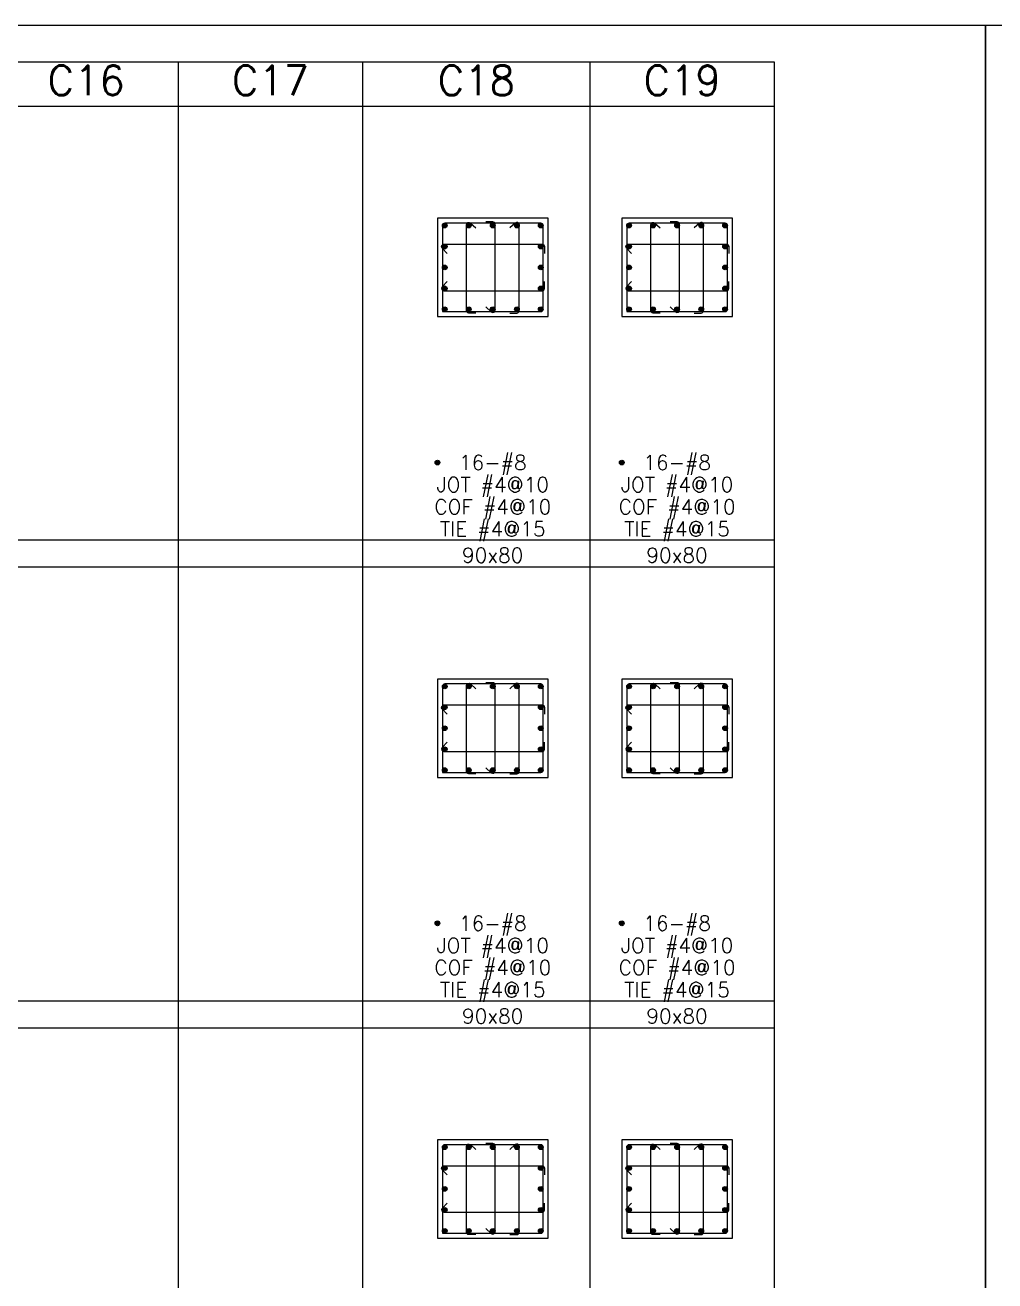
# Model space of a CAD drawing. Header units: millimetres. Extents: x 0 to 31920, y -6088 to 2522.
# Drawn here: x 15178 to 15968, y 1022 to 2044 of the extents above; entities that cross this region are included whole.
import ezdxf
from ezdxf.enums import TextEntityAlignment as Align

# ---------------------------------------------------------------- set-up
doc = ezdxf.new("R2010")
doc.units = ezdxf.units.MM
doc.header["$MEASUREMENT"] = 0
for name, color, linetype in [('DwFm', 7, 'Continuous'), ('S-RC', 130, 'Continuous'), ('S-REINF', 6, 'Continuous'), ('S-REINFD', 201, 'Continuous'), ('S-STUD', 1, 'Continuous'), ('S-TEXT', 2, 'Continuous')]:
    doc.layers.add(name, color=color, linetype=linetype)
doc.styles.add('CS4', font='romans.shx', dxfattribs={"width": 0.8, "bigfont": 'lsp.shx'})

# ---------------------------------------------------------------- blocks, each defined once
blk = doc.blocks.new('繪圖範圍')
blk.add_lwpolyline([(0, 51.1), (79.8, 51.1), (79.8, 0), (0, 0)], close=True)

msp = doc.modelspace()

# ---------------------------------------------------------------- hatches: boundary and pattern name
at = {"layer": 'S-REINFD'}
h = msp.add_hatch(color=256, dxfattribs=at)
edge = h.paths.add_edge_path()
edge.add_arc((15519.8, 1880.8), 1.91, 0, 360)
h = msp.add_hatch(color=256, dxfattribs=at)
edge = h.paths.add_edge_path()
edge.add_arc((15539.4, 1880.8), 1.91, 0, 360)
h = msp.add_hatch(color=256, dxfattribs=at)
edge = h.paths.add_edge_path()
edge.add_arc((15558.9, 1880.8), 1.91, 0, 360)
h = msp.add_hatch(color=256, dxfattribs=at)
edge = h.paths.add_edge_path()
edge.add_arc((15578.5, 1880.8), 1.91, 0, 360)
h = msp.add_hatch(color=256, dxfattribs=at)
edge = h.paths.add_edge_path()
edge.add_arc((15598, 1880.8), 1.91, 0, 360)
h = msp.add_hatch(color=256, dxfattribs=at)
edge = h.paths.add_edge_path()
edge.add_arc((15669.8, 1880.8), 1.91, 0, 360)
h = msp.add_hatch(color=256, dxfattribs=at)
edge = h.paths.add_edge_path()
edge.add_arc((15689.4, 1880.8), 1.91, 0, 360)
h = msp.add_hatch(color=256, dxfattribs=at)
edge = h.paths.add_edge_path()
edge.add_arc((15708.9, 1880.8), 1.91, 0, 360)
h = msp.add_hatch(color=256, dxfattribs=at)
edge = h.paths.add_edge_path()
edge.add_arc((15728.5, 1880.8), 1.91, 0, 360)
h = msp.add_hatch(color=256, dxfattribs=at)
edge = h.paths.add_edge_path()
edge.add_arc((15748, 1880.8), 1.91, 0, 360)
h = msp.add_hatch(color=256, dxfattribs=at)
edge = h.paths.add_edge_path()
edge.add_arc((15519.8, 1863.8), 1.91, 0, 360)
h = msp.add_hatch(color=256, dxfattribs=at)
edge = h.paths.add_edge_path()
edge.add_arc((15598, 1863.8), 1.91, 0, 360)
h = msp.add_hatch(color=256, dxfattribs=at)
edge = h.paths.add_edge_path()
edge.add_arc((15669.8, 1863.8), 1.91, 0, 360)
h = msp.add_hatch(color=256, dxfattribs=at)
edge = h.paths.add_edge_path()
edge.add_arc((15748, 1863.8), 1.91, 0, 360)
h = msp.add_hatch(color=256, dxfattribs=at)
edge = h.paths.add_edge_path()
edge.add_arc((15519.8, 1846.8), 1.91, 0, 360)
h = msp.add_hatch(color=256, dxfattribs=at)
edge = h.paths.add_edge_path()
edge.add_arc((15598, 1846.8), 1.91, 0, 360)
h = msp.add_hatch(color=256, dxfattribs=at)
edge = h.paths.add_edge_path()
edge.add_arc((15669.8, 1846.8), 1.91, 0, 360)
h = msp.add_hatch(color=256, dxfattribs=at)
edge = h.paths.add_edge_path()
edge.add_arc((15748, 1846.8), 1.91, 0, 360)
h = msp.add_hatch(color=256, dxfattribs=at)
edge = h.paths.add_edge_path()
edge.add_arc((15519.8, 1829.7), 1.91, 0, 360)
h = msp.add_hatch(color=256, dxfattribs=at)
edge = h.paths.add_edge_path()
edge.add_arc((15598, 1829.7), 1.91, 0, 360)
h = msp.add_hatch(color=256, dxfattribs=at)
edge = h.paths.add_edge_path()
edge.add_arc((15669.8, 1829.7), 1.91, 0, 360)
h = msp.add_hatch(color=256, dxfattribs=at)
edge = h.paths.add_edge_path()
edge.add_arc((15748, 1829.7), 1.91, 0, 360)
h = msp.add_hatch(color=256, dxfattribs=at)
edge = h.paths.add_edge_path()
edge.add_arc((15519.8, 1812.7), 1.91, 0, 360)
h = msp.add_hatch(color=256, dxfattribs=at)
edge = h.paths.add_edge_path()
edge.add_arc((15539.4, 1812.7), 1.91, 0, 360)
h = msp.add_hatch(color=256, dxfattribs=at)
edge = h.paths.add_edge_path()
edge.add_arc((15558.9, 1812.7), 1.91, 0, 360)
h = msp.add_hatch(color=256, dxfattribs=at)
edge = h.paths.add_edge_path()
edge.add_arc((15578.5, 1812.7), 1.91, 0, 360)
h = msp.add_hatch(color=256, dxfattribs=at)
edge = h.paths.add_edge_path()
edge.add_arc((15598, 1812.7), 1.91, 0, 360)
h = msp.add_hatch(color=256, dxfattribs=at)
edge = h.paths.add_edge_path()
edge.add_arc((15669.8, 1812.7), 1.91, 0, 360)
h = msp.add_hatch(color=256, dxfattribs=at)
edge = h.paths.add_edge_path()
edge.add_arc((15689.4, 1812.7), 1.91, 0, 360)
h = msp.add_hatch(color=256, dxfattribs=at)
edge = h.paths.add_edge_path()
edge.add_arc((15708.9, 1812.7), 1.91, 0, 360)
h = msp.add_hatch(color=256, dxfattribs=at)
edge = h.paths.add_edge_path()
edge.add_arc((15728.5, 1812.7), 1.91, 0, 360)
h = msp.add_hatch(color=256, dxfattribs=at)
edge = h.paths.add_edge_path()
edge.add_arc((15748, 1812.7), 1.91, 0, 360)
h = msp.add_hatch(color=256, dxfattribs=at)
edge = h.paths.add_edge_path()
edge.add_arc((15513.9, 1688), 1.91, 0, 360)
h = msp.add_hatch(color=256, dxfattribs=at)
edge = h.paths.add_edge_path()
edge.add_arc((15663.9, 1688), 1.91, 0, 360)
h = msp.add_hatch(color=256, dxfattribs=at)
edge = h.paths.add_edge_path()
edge.add_arc((15519.8, 1505.8), 1.91, 0, 360)
h = msp.add_hatch(color=256, dxfattribs=at)
edge = h.paths.add_edge_path()
edge.add_arc((15539.4, 1505.8), 1.91, 0, 360)
h = msp.add_hatch(color=256, dxfattribs=at)
edge = h.paths.add_edge_path()
edge.add_arc((15558.9, 1505.8), 1.91, 0, 360)
h = msp.add_hatch(color=256, dxfattribs=at)
edge = h.paths.add_edge_path()
edge.add_arc((15578.5, 1505.8), 1.91, 0, 360)
h = msp.add_hatch(color=256, dxfattribs=at)
edge = h.paths.add_edge_path()
edge.add_arc((15598, 1505.8), 1.91, 0, 360)
h = msp.add_hatch(color=256, dxfattribs=at)
edge = h.paths.add_edge_path()
edge.add_arc((15669.8, 1505.8), 1.91, 0, 360)
h = msp.add_hatch(color=256, dxfattribs=at)
edge = h.paths.add_edge_path()
edge.add_arc((15689.4, 1505.8), 1.91, 0, 360)
h = msp.add_hatch(color=256, dxfattribs=at)
edge = h.paths.add_edge_path()
edge.add_arc((15708.9, 1505.8), 1.91, 0, 360)
h = msp.add_hatch(color=256, dxfattribs=at)
edge = h.paths.add_edge_path()
edge.add_arc((15728.5, 1505.8), 1.91, 0, 360)
h = msp.add_hatch(color=256, dxfattribs=at)
edge = h.paths.add_edge_path()
edge.add_arc((15748, 1505.8), 1.91, 0, 360)
h = msp.add_hatch(color=256, dxfattribs=at)
edge = h.paths.add_edge_path()
edge.add_arc((15519.8, 1488.8), 1.91, 0, 360)
h = msp.add_hatch(color=256, dxfattribs=at)
edge = h.paths.add_edge_path()
edge.add_arc((15598, 1488.8), 1.91, 0, 360)
h = msp.add_hatch(color=256, dxfattribs=at)
edge = h.paths.add_edge_path()
edge.add_arc((15669.8, 1488.8), 1.91, 0, 360)
h = msp.add_hatch(color=256, dxfattribs=at)
edge = h.paths.add_edge_path()
edge.add_arc((15748, 1488.8), 1.91, 0, 360)
h = msp.add_hatch(color=256, dxfattribs=at)
edge = h.paths.add_edge_path()
edge.add_arc((15519.8, 1471.8), 1.91, 0, 360)
h = msp.add_hatch(color=256, dxfattribs=at)
edge = h.paths.add_edge_path()
edge.add_arc((15598, 1471.8), 1.91, 0, 360)
h = msp.add_hatch(color=256, dxfattribs=at)
edge = h.paths.add_edge_path()
edge.add_arc((15669.8, 1471.8), 1.91, 0, 360)
h = msp.add_hatch(color=256, dxfattribs=at)
edge = h.paths.add_edge_path()
edge.add_arc((15748, 1471.8), 1.91, 0, 360)
h = msp.add_hatch(color=256, dxfattribs=at)
edge = h.paths.add_edge_path()
edge.add_arc((15519.8, 1454.7), 1.91, 0, 360)
h = msp.add_hatch(color=256, dxfattribs=at)
edge = h.paths.add_edge_path()
edge.add_arc((15598, 1454.7), 1.91, 0, 360)
h = msp.add_hatch(color=256, dxfattribs=at)
edge = h.paths.add_edge_path()
edge.add_arc((15669.8, 1454.7), 1.91, 0, 360)
h = msp.add_hatch(color=256, dxfattribs=at)
edge = h.paths.add_edge_path()
edge.add_arc((15748, 1454.7), 1.91, 0, 360)
h = msp.add_hatch(color=256, dxfattribs=at)
edge = h.paths.add_edge_path()
edge.add_arc((15519.8, 1437.7), 1.91, 0, 360)
h = msp.add_hatch(color=256, dxfattribs=at)
edge = h.paths.add_edge_path()
edge.add_arc((15539.4, 1437.7), 1.91, 0, 360)
h = msp.add_hatch(color=256, dxfattribs=at)
edge = h.paths.add_edge_path()
edge.add_arc((15558.9, 1437.7), 1.91, 0, 360)
h = msp.add_hatch(color=256, dxfattribs=at)
edge = h.paths.add_edge_path()
edge.add_arc((15578.5, 1437.7), 1.91, 0, 360)
h = msp.add_hatch(color=256, dxfattribs=at)
edge = h.paths.add_edge_path()
edge.add_arc((15598, 1437.7), 1.91, 0, 360)
h = msp.add_hatch(color=256, dxfattribs=at)
edge = h.paths.add_edge_path()
edge.add_arc((15669.8, 1437.7), 1.91, 0, 360)
h = msp.add_hatch(color=256, dxfattribs=at)
edge = h.paths.add_edge_path()
edge.add_arc((15689.4, 1437.7), 1.91, 0, 360)
h = msp.add_hatch(color=256, dxfattribs=at)
edge = h.paths.add_edge_path()
edge.add_arc((15708.9, 1437.7), 1.91, 0, 360)
h = msp.add_hatch(color=256, dxfattribs=at)
edge = h.paths.add_edge_path()
edge.add_arc((15728.5, 1437.7), 1.91, 0, 360)
h = msp.add_hatch(color=256, dxfattribs=at)
edge = h.paths.add_edge_path()
edge.add_arc((15748, 1437.7), 1.91, 0, 360)
h = msp.add_hatch(color=256, dxfattribs=at)
edge = h.paths.add_edge_path()
edge.add_arc((15513.9, 1313), 1.91, 0, 360)
h = msp.add_hatch(color=256, dxfattribs=at)
edge = h.paths.add_edge_path()
edge.add_arc((15663.9, 1313), 1.91, 0, 360)
h = msp.add_hatch(color=256, dxfattribs=at)
edge = h.paths.add_edge_path()
edge.add_arc((15519.8, 1130.8), 1.91, 0, 360)
h = msp.add_hatch(color=256, dxfattribs=at)
edge = h.paths.add_edge_path()
edge.add_arc((15539.4, 1130.8), 1.91, 0, 360)
h = msp.add_hatch(color=256, dxfattribs=at)
edge = h.paths.add_edge_path()
edge.add_arc((15558.9, 1130.8), 1.91, 0, 360)
h = msp.add_hatch(color=256, dxfattribs=at)
edge = h.paths.add_edge_path()
edge.add_arc((15578.5, 1130.8), 1.91, 0, 360)
h = msp.add_hatch(color=256, dxfattribs=at)
edge = h.paths.add_edge_path()
edge.add_arc((15598, 1130.8), 1.91, 0, 360)
h = msp.add_hatch(color=256, dxfattribs=at)
edge = h.paths.add_edge_path()
edge.add_arc((15669.8, 1130.8), 1.91, 0, 360)
h = msp.add_hatch(color=256, dxfattribs=at)
edge = h.paths.add_edge_path()
edge.add_arc((15689.4, 1130.8), 1.91, 0, 360)
h = msp.add_hatch(color=256, dxfattribs=at)
edge = h.paths.add_edge_path()
edge.add_arc((15708.9, 1130.8), 1.91, 0, 360)
h = msp.add_hatch(color=256, dxfattribs=at)
edge = h.paths.add_edge_path()
edge.add_arc((15728.5, 1130.8), 1.91, 0, 360)
h = msp.add_hatch(color=256, dxfattribs=at)
edge = h.paths.add_edge_path()
edge.add_arc((15748, 1130.8), 1.91, 0, 360)
h = msp.add_hatch(color=256, dxfattribs=at)
edge = h.paths.add_edge_path()
edge.add_arc((15519.8, 1113.8), 1.91, 0, 360)
h = msp.add_hatch(color=256, dxfattribs=at)
edge = h.paths.add_edge_path()
edge.add_arc((15598, 1113.8), 1.91, 0, 360)
h = msp.add_hatch(color=256, dxfattribs=at)
edge = h.paths.add_edge_path()
edge.add_arc((15669.8, 1113.8), 1.91, 0, 360)
h = msp.add_hatch(color=256, dxfattribs=at)
edge = h.paths.add_edge_path()
edge.add_arc((15748, 1113.8), 1.91, 0, 360)
h = msp.add_hatch(color=256, dxfattribs=at)
edge = h.paths.add_edge_path()
edge.add_arc((15519.8, 1096.8), 1.91, 0, 360)
h = msp.add_hatch(color=256, dxfattribs=at)
edge = h.paths.add_edge_path()
edge.add_arc((15598, 1096.8), 1.91, 0, 360)
h = msp.add_hatch(color=256, dxfattribs=at)
edge = h.paths.add_edge_path()
edge.add_arc((15669.8, 1096.8), 1.91, 0, 360)
h = msp.add_hatch(color=256, dxfattribs=at)
edge = h.paths.add_edge_path()
edge.add_arc((15748, 1096.8), 1.91, 0, 360)
h = msp.add_hatch(color=256, dxfattribs=at)
edge = h.paths.add_edge_path()
edge.add_arc((15519.8, 1079.7), 1.91, 0, 360)
h = msp.add_hatch(color=256, dxfattribs=at)
edge = h.paths.add_edge_path()
edge.add_arc((15598, 1079.7), 1.91, 0, 360)
h = msp.add_hatch(color=256, dxfattribs=at)
edge = h.paths.add_edge_path()
edge.add_arc((15669.8, 1079.7), 1.91, 0, 360)
h = msp.add_hatch(color=256, dxfattribs=at)
edge = h.paths.add_edge_path()
edge.add_arc((15748, 1079.7), 1.91, 0, 360)
h = msp.add_hatch(color=256, dxfattribs=at)
edge = h.paths.add_edge_path()
edge.add_arc((15519.8, 1062.7), 1.91, 0, 360)
h = msp.add_hatch(color=256, dxfattribs=at)
edge = h.paths.add_edge_path()
edge.add_arc((15539.4, 1062.7), 1.91, 0, 360)
h = msp.add_hatch(color=256, dxfattribs=at)
edge = h.paths.add_edge_path()
edge.add_arc((15558.9, 1062.7), 1.91, 0, 360)
h = msp.add_hatch(color=256, dxfattribs=at)
edge = h.paths.add_edge_path()
edge.add_arc((15578.5, 1062.7), 1.91, 0, 360)
h = msp.add_hatch(color=256, dxfattribs=at)
edge = h.paths.add_edge_path()
edge.add_arc((15598, 1062.7), 1.91, 0, 360)
h = msp.add_hatch(color=256, dxfattribs=at)
edge = h.paths.add_edge_path()
edge.add_arc((15669.8, 1062.7), 1.91, 0, 360)
h = msp.add_hatch(color=256, dxfattribs=at)
edge = h.paths.add_edge_path()
edge.add_arc((15689.4, 1062.7), 1.91, 0, 360)
h = msp.add_hatch(color=256, dxfattribs=at)
edge = h.paths.add_edge_path()
edge.add_arc((15708.9, 1062.7), 1.91, 0, 360)
h = msp.add_hatch(color=256, dxfattribs=at)
edge = h.paths.add_edge_path()
edge.add_arc((15728.5, 1062.7), 1.91, 0, 360)
h = msp.add_hatch(color=256, dxfattribs=at)
edge = h.paths.add_edge_path()
edge.add_arc((15748, 1062.7), 1.91, 0, 360)

# ---------------------------------------------------------------- linework, layer by layer
at = {"layer": 'S-RC'}
for points in [[(15513.9, 1806.8), (15603.9, 1806.8), (15603.9, 1886.8), (15513.9, 1886.8), (15513.9, 1806.8)], [(15663.9, 1806.8), (15753.9, 1806.8), (15753.9, 1886.8), (15663.9, 1886.8), (15663.9, 1806.8)], [(15513.9, 1431.8), (15603.9, 1431.8), (15603.9, 1511.8), (15513.9, 1511.8), (15513.9, 1431.8)], [(15663.9, 1431.8), (15753.9, 1431.8), (15753.9, 1511.8), (15663.9, 1511.8), (15663.9, 1431.8)], [(15513.9, 1056.8), (15603.9, 1056.8), (15603.9, 1136.8), (15513.9, 1136.8), (15513.9, 1056.8)], [(15663.9, 1056.8), (15753.9, 1056.8), (15753.9, 1136.8), (15663.9, 1136.8), (15663.9, 1056.8)]]:
    msp.add_lwpolyline(points, dxfattribs=at)
at = {"layer": 'S-REINF', "color": 2}
for points in [[(15517.9, 1810.8), (15598, 1810.8, 0.414214), (15599.9, 1812.7), (15599.9, 1880.8, 0.414214), (15598, 1882.8), (15519.8, 1882.8, 0.414214), (15517.9, 1880.8), (15517.9, 1810.8)], [(15545, 1809.7), (15539.4, 1809.7, -0.414214), (15537.5, 1811.6), (15537.5, 1881.5, -0.653352), (15540.7, 1882.9), (15545, 1878.9)], [(15553.3, 1814.6), (15557.7, 1810.6, 0.653352), (15560.8, 1812), (15560.8, 1881.9, 0.414214), (15558.9, 1883.8), (15553.3, 1883.8)], [(15572.9, 1809.7), (15578.5, 1809.7, 0.414214), (15580.4, 1811.6), (15580.4, 1881.5, 0.653352), (15577.2, 1882.9), (15572.9, 1878.9)], [(15667.9, 1810.8), (15748, 1810.8, 0.414214), (15749.9, 1812.7), (15749.9, 1880.8, 0.414214), (15748, 1882.8), (15669.8, 1882.8, 0.414214), (15667.9, 1880.8), (15667.9, 1810.8)], [(15695, 1809.7), (15689.4, 1809.7, -0.414214), (15687.5, 1811.6), (15687.5, 1881.5, -0.653352), (15690.7, 1882.9), (15695, 1878.9)], [(15703.3, 1814.6), (15707.7, 1810.6, 0.653352), (15710.8, 1812), (15710.8, 1881.9, 0.414214), (15708.9, 1883.8), (15703.3, 1883.8)], [(15722.9, 1809.7), (15728.5, 1809.7, 0.414214), (15730.4, 1811.6), (15730.4, 1881.5, 0.653352), (15727.2, 1882.9), (15722.9, 1878.9)], [(15521.8, 1858.2), (15517.8, 1862.5, -0.653352), (15519.2, 1865.7), (15599.1, 1865.7, -0.414214), (15601, 1863.8), (15601, 1858.2)], [(15671.8, 1858.2), (15667.8, 1862.5, -0.653352), (15669.2, 1865.7), (15749.1, 1865.7, -0.414214), (15751, 1863.8), (15751, 1858.2)], [(15521.8, 1835.3), (15517.8, 1831, 0.653352), (15519.2, 1827.8), (15599.1, 1827.8, 0.414214), (15601, 1829.7), (15601, 1835.3)], [(15671.8, 1835.3), (15667.8, 1831, 0.653352), (15669.2, 1827.8), (15749.1, 1827.8, 0.414214), (15751, 1829.7), (15751, 1835.3)], [(15517.9, 1435.8), (15598, 1435.8, 0.414214), (15599.9, 1437.7), (15599.9, 1505.8, 0.414214), (15598, 1507.8), (15519.8, 1507.8, 0.414214), (15517.9, 1505.8), (15517.9, 1435.8)], [(15545, 1434.7), (15539.4, 1434.7, -0.414214), (15537.5, 1436.6), (15537.5, 1506.5, -0.653352), (15540.7, 1507.9), (15545, 1503.9)], [(15553.3, 1439.6), (15557.7, 1435.6, 0.653352), (15560.8, 1437), (15560.8, 1506.9, 0.414214), (15558.9, 1508.8), (15553.3, 1508.8)], [(15572.9, 1434.7), (15578.5, 1434.7, 0.414214), (15580.4, 1436.6), (15580.4, 1506.5, 0.653352), (15577.2, 1507.9), (15572.9, 1503.9)], [(15667.9, 1435.8), (15748, 1435.8, 0.414214), (15749.9, 1437.7), (15749.9, 1505.8, 0.414214), (15748, 1507.8), (15669.8, 1507.8, 0.414214), (15667.9, 1505.8), (15667.9, 1435.8)], [(15695, 1434.7), (15689.4, 1434.7, -0.414214), (15687.5, 1436.6), (15687.5, 1506.5, -0.653352), (15690.7, 1507.9), (15695, 1503.9)], [(15703.3, 1439.6), (15707.7, 1435.6, 0.653352), (15710.8, 1437), (15710.8, 1506.9, 0.414214), (15708.9, 1508.8), (15703.3, 1508.8)], [(15722.9, 1434.7), (15728.5, 1434.7, 0.414214), (15730.4, 1436.6), (15730.4, 1506.5, 0.653352), (15727.2, 1507.9), (15722.9, 1503.9)], [(15521.8, 1483.2), (15517.8, 1487.5, -0.653352), (15519.2, 1490.7), (15599.1, 1490.7, -0.414214), (15601, 1488.8), (15601, 1483.2)], [(15671.8, 1483.2), (15667.8, 1487.5, -0.653352), (15669.2, 1490.7), (15749.1, 1490.7, -0.414214), (15751, 1488.8), (15751, 1483.2)], [(15521.8, 1460.3), (15517.8, 1456, 0.653352), (15519.2, 1452.8), (15599.1, 1452.8, 0.414214), (15601, 1454.7), (15601, 1460.3)], [(15671.8, 1460.3), (15667.8, 1456, 0.653352), (15669.2, 1452.8), (15749.1, 1452.8, 0.414214), (15751, 1454.7), (15751, 1460.3)], [(15517.9, 1060.8), (15598, 1060.8, 0.414214), (15599.9, 1062.7), (15599.9, 1130.8, 0.414214), (15598, 1132.8), (15519.8, 1132.8, 0.414214), (15517.9, 1130.8), (15517.9, 1060.8)], [(15545, 1059.7), (15539.4, 1059.7, -0.414214), (15537.5, 1061.6), (15537.5, 1131.5, -0.653352), (15540.7, 1132.9), (15545, 1128.9)], [(15553.3, 1064.6), (15557.7, 1060.6, 0.653352), (15560.8, 1062), (15560.8, 1131.9, 0.414214), (15558.9, 1133.8), (15553.3, 1133.8)], [(15572.9, 1059.7), (15578.5, 1059.7, 0.414214), (15580.4, 1061.6), (15580.4, 1131.5, 0.653352), (15577.2, 1132.9), (15572.9, 1128.9)], [(15667.9, 1060.8), (15748, 1060.8, 0.414214), (15749.9, 1062.7), (15749.9, 1130.8, 0.414214), (15748, 1132.8), (15669.8, 1132.8, 0.414214), (15667.9, 1130.8), (15667.9, 1060.8)], [(15695, 1059.7), (15689.4, 1059.7, -0.414214), (15687.5, 1061.6), (15687.5, 1131.5, -0.653352), (15690.7, 1132.9), (15695, 1128.9)], [(15703.3, 1064.6), (15707.7, 1060.6, 0.653352), (15710.8, 1062), (15710.8, 1131.9, 0.414214), (15708.9, 1133.8), (15703.3, 1133.8)], [(15722.9, 1059.7), (15728.5, 1059.7, 0.414214), (15730.4, 1061.6), (15730.4, 1131.5, 0.653352), (15727.2, 1132.9), (15722.9, 1128.9)], [(15521.8, 1108.2), (15517.8, 1112.5, -0.653352), (15519.2, 1115.7), (15599.1, 1115.7, -0.414214), (15601, 1113.8), (15601, 1108.2)], [(15671.8, 1108.2), (15667.8, 1112.5, -0.653352), (15669.2, 1115.7), (15749.1, 1115.7, -0.414214), (15751, 1113.8), (15751, 1108.2)], [(15521.8, 1085.3), (15517.8, 1081, 0.653352), (15519.2, 1077.8), (15599.1, 1077.8, 0.414214), (15601, 1079.7), (15601, 1085.3)], [(15671.8, 1085.3), (15667.8, 1081, 0.653352), (15669.2, 1077.8), (15749.1, 1077.8, 0.414214), (15751, 1079.7), (15751, 1085.3)]]:
    msp.add_lwpolyline(points, format="xyb", dxfattribs=at)
at = {"layer": 'S-REINFD'}
for centre in [(15519.8, 1880.8), (15539.4, 1880.8), (15558.9, 1880.8), (15578.5, 1880.8), (15598, 1880.8), (15669.8, 1880.8), (15689.4, 1880.8), (15708.9, 1880.8), (15728.5, 1880.8), (15748, 1880.8), (15519.8, 1863.8), (15598, 1863.8), (15669.8, 1863.8), (15748, 1863.8), (15519.8, 1846.8), (15598, 1846.8), (15669.8, 1846.8), (15748, 1846.8), (15519.8, 1829.7), (15598, 1829.7), (15669.8, 1829.7), (15748, 1829.7), (15519.8, 1812.7), (15539.4, 1812.7), (15558.9, 1812.7), (15578.5, 1812.7), (15598, 1812.7), (15669.8, 1812.7), (15689.4, 1812.7), (15708.9, 1812.7), (15728.5, 1812.7), (15748, 1812.7), (15513.9, 1688), (15663.9, 1688), (15519.8, 1505.8), (15539.4, 1505.8), (15558.9, 1505.8), (15578.5, 1505.8), (15598, 1505.8), (15669.8, 1505.8), (15689.4, 1505.8), (15708.9, 1505.8), (15728.5, 1505.8), (15748, 1505.8), (15519.8, 1488.8), (15598, 1488.8), (15669.8, 1488.8), (15748, 1488.8), (15519.8, 1471.8), (15598, 1471.8), (15669.8, 1471.8), (15748, 1471.8), (15519.8, 1454.7), (15598, 1454.7), (15669.8, 1454.7), (15748, 1454.7), (15519.8, 1437.7), (15539.4, 1437.7), (15558.9, 1437.7), (15578.5, 1437.7), (15598, 1437.7), (15669.8, 1437.7), (15689.4, 1437.7), (15708.9, 1437.7), (15728.5, 1437.7), (15748, 1437.7), (15513.9, 1313), (15663.9, 1313), (15519.8, 1130.8), (15539.4, 1130.8), (15558.9, 1130.8), (15578.5, 1130.8), (15598, 1130.8), (15669.8, 1130.8), (15689.4, 1130.8), (15708.9, 1130.8), (15728.5, 1130.8), (15748, 1130.8), (15519.8, 1113.8), (15598, 1113.8), (15669.8, 1113.8), (15748, 1113.8), (15519.8, 1096.8), (15598, 1096.8), (15669.8, 1096.8), (15748, 1096.8), (15519.8, 1079.7), (15598, 1079.7), (15669.8, 1079.7), (15748, 1079.7), (15519.8, 1062.7), (15539.4, 1062.7), (15558.9, 1062.7), (15578.5, 1062.7), (15598, 1062.7), (15669.8, 1062.7), (15689.4, 1062.7), (15708.9, 1062.7), (15728.5, 1062.7), (15748, 1062.7)]:
    msp.add_circle(centre, 1.91, dxfattribs=at)
at = {"layer": 'S-STUD'}
for p, q in [((12783, 2014), (15788, 2014)), ((15303, 2014), (15303, 103)), ((15453, 2014), (15453, 103)), ((15638, 2014), (15638, 103)), ((15788, 2014), (15788, 103)), ((12783, 1978), (15788, 1978)), ((12783, 1625), (15788, 1625)), ((12783, 1603), (15788, 1603)), ((12783, 1250), (15788, 1250)), ((12783, 1228), (15788, 1228))]:
    msp.add_line(p, q, dxfattribs=at)

# ---------------------------------------------------------------- block references
at = {"layer": 'DwFm', "xscale": 40, "yscale": 40, "zscale": 40}
for p in [(12768, 0), (15960, 0)]:
    msp.add_blockref('繪圖範圍', p, dxfattribs=at)

# ---------------------------------------------------------------- texts
at = {"layer": 'S-TEXT', "style": 'CS4'}
for s, height, p in [('C16', 24, (15228, 1987)), ('C17', 24, (15378, 1987)), ('C18', 24, (15545.5, 1987)), ('C19', 24, (15713, 1987)), ('16-#8', 12, (15558.9, 1682)), ('16-#8', 12, (15708.9, 1682)), ('JOT #4@10', 12, (15558.9, 1664)), ('JOT #4@10', 12, (15708.9, 1664)), ('COF #4@10', 12, (15558.9, 1646)), ('COF #4@10', 12, (15708.9, 1646)), ('TIE #4@15', 12, (15558.9, 1628)), ('TIE #4@15', 12, (15708.9, 1628)), ('90x80', 12, (15558.9, 1606.5)), ('90x80', 12, (15708.9, 1606.5)), ('16-#8', 12, (15558.9, 1307)), ('16-#8', 12, (15708.9, 1307)), ('JOT #4@10', 12, (15558.9, 1289)), ('JOT #4@10', 12, (15708.9, 1289)), ('COF #4@10', 12, (15558.9, 1271)), ('COF #4@10', 12, (15708.9, 1271)), ('TIE #4@15', 12, (15558.9, 1253)), ('TIE #4@15', 12, (15708.9, 1253)), ('90x80', 12, (15558.9, 1231.5)), ('90x80', 12, (15708.9, 1231.5))]:
    msp.add_text(s, height=height, dxfattribs=at).set_placement(p, align=Align.CENTER)

doc.saveas('drawing.dxf')
